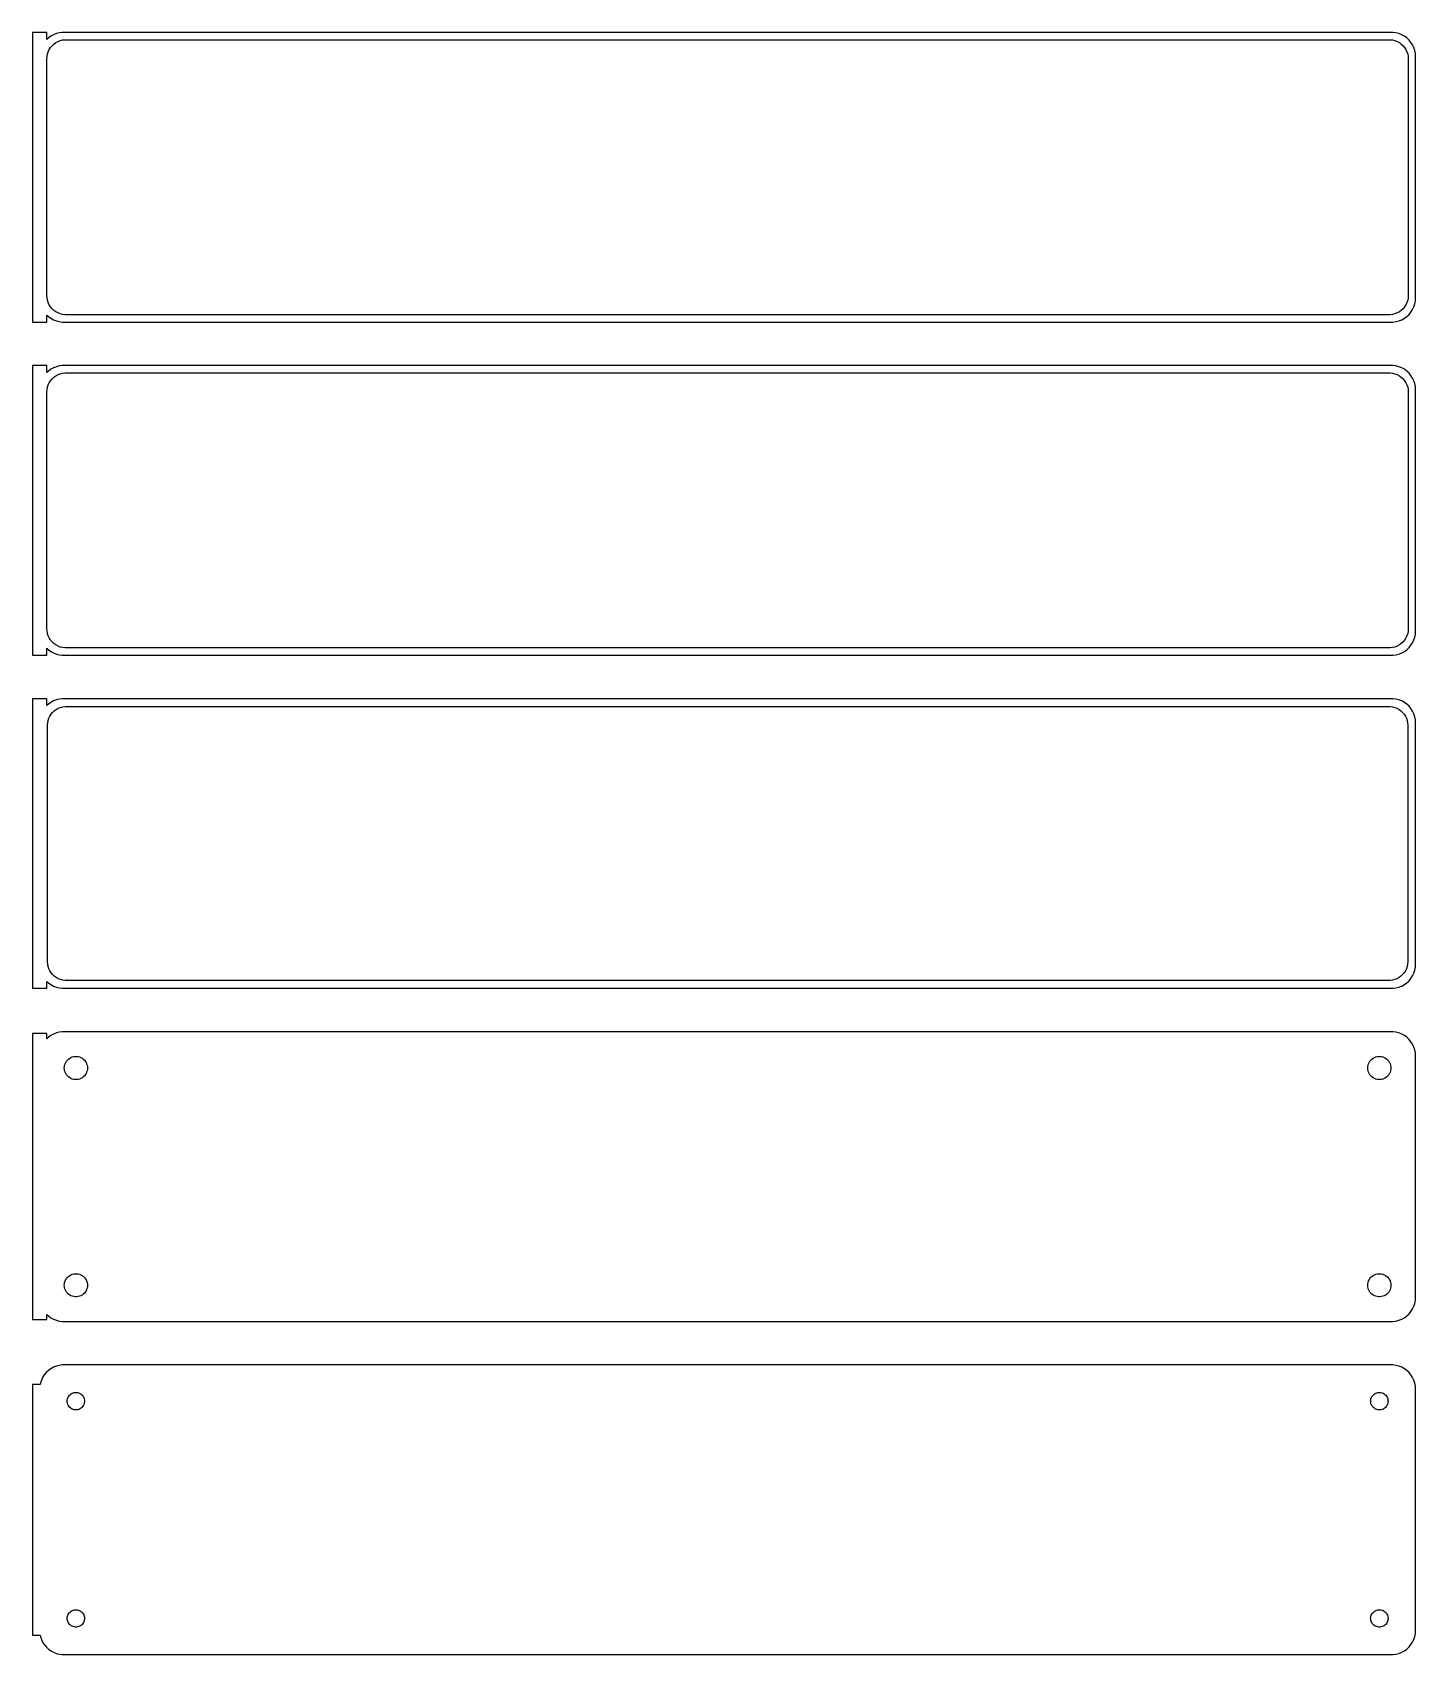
# Model space of a CAD drawing. Header units: metres. Extents: x -144 to 142, y 246 to 582.
import ezdxf

# ---------------------------------------------------------------- set-up
doc = ezdxf.new("R2010")
doc.units = ezdxf.units.M

msp = doc.modelspace()

# ---------------------------------------------------------------- linework, layer by layer
for p, q in [((-141, 581.99), (-144, 581.99)), ((-144, 581.99), (-144, 522.01)), ((-141, 580.559), (-141, 581.99)), ((-139.629, 581.524), (-140.179, 581.222)), ((-139.045, 581.755), (-139.629, 581.524)), ((-138.437, 581.911), (-139.045, 581.755)), ((-137.814, 581.99), (-138.437, 581.911)), ((137.814, 581.99), (-137.814, 581.99)), ((138.437, 581.911), (137.814, 581.99)), ((139.045, 581.755), (138.437, 581.911)), ((139.629, 581.524), (139.045, 581.755)), ((140.179, 581.222), (139.629, 581.524)), ((-140.687, 580.853), (-141, 580.559)), ((-140.874, 577.495), (-140.719, 577.972)), ((-140.719, 577.972), (-140.505, 578.427)), ((-140.179, 581.222), (-140.687, 580.853)), ((-140.505, 578.427), (-140.236, 578.851)), ((-140.236, 578.851), (-139.916, 579.238)), ((-139.916, 579.238), (-139.55, 579.582)), ((-139.55, 579.582), (-139.143, 579.877)), ((-139.143, 579.877), (-138.703, 580.119)), ((-138.703, 580.119), (-138.236, 580.304)), ((-138.236, 580.304), (-137.75, 580.429)), ((-137.75, 580.429), (-137.251, 580.492)), ((-137.251, 580.492), (137.251, 580.492)), ((137.251, 580.492), (137.75, 580.429)), ((137.75, 580.429), (138.236, 580.304)), ((138.236, 580.304), (138.703, 580.119)), ((138.703, 580.119), (139.143, 579.877)), ((139.143, 579.877), (139.55, 579.582)), ((139.55, 579.582), (139.916, 579.238)), ((139.916, 579.238), (140.236, 578.851)), ((140.687, 580.853), (140.179, 581.222)), ((140.236, 578.851), (140.505, 578.427)), ((140.505, 578.427), (140.719, 577.972)), ((141.145, 580.423), (140.687, 580.853)), ((140.719, 577.972), (140.874, 577.495)), ((141.545, 579.939), (141.145, 580.423)), ((141.882, 579.409), (141.545, 579.939)), ((142.149, 578.841), (141.882, 579.409)), ((142.343, 578.243), (142.149, 578.841)), ((142.461, 577.627), (142.343, 578.243)), ((-141, 576.5), (-140.968, 577.001)), ((-141, 527.5), (-141, 576.5)), ((-140.968, 577.001), (-140.874, 577.495)), ((140.874, 577.495), (140.968, 577.001)), ((140.968, 577.001), (141, 576.5)), ((141, 576.5), (141, 527.5)), ((142.5, 577), (142.461, 577.627)), ((142.5, 527), (142.5, 577)), ((-140.968, 526.999), (-141, 527.5)), ((141, 527.5), (140.968, 526.999)), ((-140.874, 526.505), (-140.968, 526.999)), ((-140.719, 526.028), (-140.874, 526.505)), ((-140.505, 525.573), (-140.719, 526.028)), ((-140.236, 525.149), (-140.505, 525.573)), ((-139.916, 524.762), (-140.236, 525.149)), ((-139.55, 524.418), (-139.916, 524.762)), ((-139.143, 524.123), (-139.55, 524.418)), ((139.55, 524.418), (139.143, 524.123)), ((139.916, 524.762), (139.55, 524.418)), ((140.236, 525.149), (139.916, 524.762)), ((140.505, 525.573), (140.236, 525.149)), ((140.719, 526.028), (140.505, 525.573)), ((140.874, 526.505), (140.719, 526.028)), ((140.968, 526.999), (140.874, 526.505)), ((141.545, 524.061), (141.882, 524.591)), ((141.882, 524.591), (142.149, 525.159)), ((142.149, 525.159), (142.343, 525.757)), ((142.343, 525.757), (142.461, 526.373)), ((142.461, 526.373), (142.5, 527)), ((-144, 522.01), (-141, 522.01)), ((-141, 523.441), (-140.687, 523.147)), ((-141, 522.01), (-141, 523.441)), ((-140.687, 523.147), (-140.179, 522.778)), ((-140.179, 522.778), (-139.629, 522.476)), ((-139.629, 522.476), (-139.045, 522.245)), ((-138.703, 523.881), (-139.143, 524.123)), ((-139.045, 522.245), (-138.437, 522.089)), ((-138.236, 523.696), (-138.703, 523.881)), ((-138.437, 522.089), (-137.814, 522.01)), ((-137.75, 523.571), (-138.236, 523.696)), ((-137.814, 522.01), (137.814, 522.01)), ((-137.251, 523.508), (-137.75, 523.571)), ((137.251, 523.508), (-137.251, 523.508)), ((137.75, 523.571), (137.251, 523.508)), ((138.236, 523.696), (137.75, 523.571)), ((137.814, 522.01), (138.437, 522.089)), ((138.703, 523.881), (138.236, 523.696)), ((138.437, 522.089), (139.045, 522.245)), ((139.143, 524.123), (138.703, 523.881)), ((139.045, 522.245), (139.629, 522.476)), ((139.629, 522.476), (140.179, 522.778)), ((140.179, 522.778), (140.687, 523.147)), ((140.687, 523.147), (141.145, 523.577)), ((141.145, 523.577), (141.545, 524.061)), ((-141, 512.99), (-144, 512.99)), ((-144, 512.99), (-144, 453.01)), ((-141, 511.559), (-141, 512.99)), ((-140.687, 511.853), (-141, 511.559)), ((-140.179, 512.222), (-140.687, 511.853)), ((-139.629, 512.524), (-140.179, 512.222)), ((-139.045, 512.755), (-139.629, 512.524)), ((-139.55, 510.582), (-139.143, 510.877)), ((-139.143, 510.877), (-138.703, 511.119)), ((-138.437, 512.911), (-139.045, 512.755)), ((-138.703, 511.119), (-138.236, 511.304)), ((-137.814, 512.99), (-138.437, 512.911)), ((-138.236, 511.304), (-137.75, 511.429)), ((137.814, 512.99), (-137.814, 512.99)), ((-137.75, 511.429), (-137.251, 511.492)), ((-137.251, 511.492), (137.251, 511.492)), ((137.251, 511.492), (137.75, 511.429)), ((137.75, 511.429), (138.236, 511.304)), ((138.437, 512.911), (137.814, 512.99)), ((138.236, 511.304), (138.703, 511.119)), ((139.045, 512.755), (138.437, 512.911)), ((138.703, 511.119), (139.143, 510.877)), ((139.629, 512.524), (139.045, 512.755)), ((139.143, 510.877), (139.55, 510.582)), ((140.179, 512.222), (139.629, 512.524)), ((140.687, 511.853), (140.179, 512.222)), ((141.145, 511.423), (140.687, 511.853)), ((141.545, 510.939), (141.145, 511.423)), ((141.882, 510.409), (141.545, 510.939)), ((-141, 507.5), (-140.968, 508.001)), ((-141, 458.5), (-141, 507.5)), ((-140.968, 508.001), (-140.874, 508.495)), ((-140.874, 508.495), (-140.719, 508.972)), ((-140.719, 508.972), (-140.505, 509.427)), ((-140.505, 509.427), (-140.236, 509.851)), ((-140.236, 509.851), (-139.916, 510.238)), ((-139.916, 510.238), (-139.55, 510.582)), ((139.55, 510.582), (139.916, 510.238)), ((139.916, 510.238), (140.236, 509.851)), ((140.236, 509.851), (140.505, 509.427)), ((140.505, 509.427), (140.719, 508.972)), ((140.719, 508.972), (140.874, 508.495)), ((140.874, 508.495), (140.968, 508.001)), ((140.968, 508.001), (141, 507.5)), ((141, 507.5), (141, 458.5)), ((142.149, 509.841), (141.882, 510.409)), ((142.343, 509.243), (142.149, 509.841)), ((142.461, 508.627), (142.343, 509.243)), ((142.5, 508), (142.461, 508.627)), ((142.5, 458), (142.5, 508)), ((-140.968, 457.999), (-141, 458.5)), ((-140.874, 457.505), (-140.968, 457.999)), ((-140.719, 457.028), (-140.874, 457.505)), ((-140.505, 456.573), (-140.719, 457.028)), ((140.719, 457.028), (140.505, 456.573)), ((140.874, 457.505), (140.719, 457.028)), ((140.968, 457.999), (140.874, 457.505)), ((141, 458.5), (140.968, 457.999)), ((142.343, 456.757), (142.461, 457.373)), ((142.461, 457.373), (142.5, 458)), ((-141, 454.441), (-140.687, 454.147)), ((-141, 453.01), (-141, 454.441)), ((-140.687, 454.147), (-140.179, 453.778)), ((-140.236, 456.149), (-140.505, 456.573)), ((-139.916, 455.762), (-140.236, 456.149)), ((-140.179, 453.778), (-139.629, 453.476)), ((-139.55, 455.418), (-139.916, 455.762)), ((-139.143, 455.123), (-139.55, 455.418)), ((-138.703, 454.881), (-139.143, 455.123)), ((-138.236, 454.696), (-138.703, 454.881)), ((-137.75, 454.571), (-138.236, 454.696)), ((-137.251, 454.508), (-137.75, 454.571)), ((137.251, 454.508), (-137.251, 454.508)), ((137.75, 454.571), (137.251, 454.508)), ((138.236, 454.696), (137.75, 454.571)), ((138.703, 454.881), (138.236, 454.696)), ((139.143, 455.123), (138.703, 454.881)), ((139.55, 455.418), (139.143, 455.123)), ((139.916, 455.762), (139.55, 455.418)), ((139.629, 453.476), (140.179, 453.778)), ((140.236, 456.149), (139.916, 455.762)), ((140.179, 453.778), (140.687, 454.147)), ((140.505, 456.573), (140.236, 456.149)), ((140.687, 454.147), (141.145, 454.577)), ((141.145, 454.577), (141.545, 455.061)), ((141.545, 455.061), (141.882, 455.591)), ((141.882, 455.591), (142.149, 456.159)), ((142.149, 456.159), (142.343, 456.757)), ((-144, 453.01), (-141, 453.01)), ((-139.629, 453.476), (-139.045, 453.245)), ((-139.045, 453.245), (-138.437, 453.089)), ((-138.437, 453.089), (-137.814, 453.01)), ((-137.814, 453.01), (137.814, 453.01)), ((137.814, 453.01), (138.437, 453.089)), ((138.437, 453.089), (139.045, 453.245)), ((139.045, 453.245), (139.629, 453.476)), ((-141, 443.99), (-144, 443.99)), ((-144, 443.99), (-144, 384.01)), ((-141, 442.559), (-141, 443.99)), ((-139.629, 443.524), (-140.179, 443.222)), ((-139.045, 443.755), (-139.629, 443.524)), ((-138.437, 443.911), (-139.045, 443.755)), ((-137.814, 443.99), (-138.437, 443.911)), ((137.814, 443.99), (-137.814, 443.99)), ((138.437, 443.911), (137.814, 443.99)), ((139.045, 443.755), (138.437, 443.911)), ((139.629, 443.524), (139.045, 443.755)), ((140.179, 443.222), (139.629, 443.524)), ((-140.687, 442.853), (-141, 442.559)), ((-140.179, 443.222), (-140.687, 442.853)), ((-140.601, 439.926), (-140.394, 440.366)), ((-140.394, 440.366), (-140.133, 440.776)), ((-140.133, 440.776), (-139.823, 441.151)), ((-139.823, 441.151), (-139.469, 441.484)), ((-139.469, 441.484), (-139.075, 441.77)), ((-139.075, 441.77), (-138.649, 442.004)), ((-138.649, 442.004), (-138.197, 442.183)), ((-138.197, 442.183), (-137.726, 442.304)), ((-137.726, 442.304), (-137.243, 442.365)), ((-137.243, 442.365), (137.243, 442.365)), ((137.243, 442.365), (137.726, 442.304)), ((137.726, 442.304), (138.197, 442.183)), ((138.197, 442.183), (138.649, 442.004)), ((138.649, 442.004), (139.075, 441.77)), ((139.075, 441.77), (139.469, 441.484)), ((139.469, 441.484), (139.823, 441.151)), ((139.823, 441.151), (140.133, 440.776)), ((140.133, 440.776), (140.394, 440.366)), ((140.687, 442.853), (140.179, 443.222)), ((140.394, 440.366), (140.601, 439.926)), ((141.145, 442.423), (140.687, 442.853)), ((141.545, 441.939), (141.145, 442.423)), ((141.882, 441.409), (141.545, 441.939)), ((142.149, 440.841), (141.882, 441.409)), ((142.343, 440.243), (142.149, 440.841)), ((142.461, 439.627), (142.343, 440.243)), ((-140.873, 438.5), (-140.842, 438.985)), ((-140.873, 389.5), (-140.873, 438.5)), ((-140.842, 438.985), (-140.751, 439.463)), ((-140.751, 439.463), (-140.601, 439.926)), ((140.601, 439.926), (140.751, 439.463)), ((140.751, 439.463), (140.842, 438.985)), ((140.842, 438.985), (140.873, 438.5)), ((140.873, 438.5), (140.873, 389.5)), ((142.5, 439), (142.461, 439.627)), ((142.5, 389), (142.5, 439)), ((-140.842, 389.015), (-140.873, 389.5)), ((-140.751, 388.537), (-140.842, 389.015)), ((-140.601, 388.074), (-140.751, 388.537)), ((-140.394, 387.634), (-140.601, 388.074)), ((-140.133, 387.224), (-140.394, 387.634)), ((-139.823, 386.849), (-140.133, 387.224)), ((-139.469, 386.516), (-139.823, 386.849)), ((-139.075, 386.23), (-139.469, 386.516)), ((139.469, 386.516), (139.075, 386.23)), ((139.823, 386.849), (139.469, 386.516)), ((140.133, 387.224), (139.823, 386.849)), ((140.394, 387.634), (140.133, 387.224)), ((140.601, 388.074), (140.394, 387.634)), ((140.751, 388.537), (140.601, 388.074)), ((140.842, 389.015), (140.751, 388.537)), ((140.873, 389.5), (140.842, 389.015)), ((141.545, 386.061), (141.882, 386.591)), ((141.882, 386.591), (142.149, 387.159)), ((142.149, 387.159), (142.343, 387.757)), ((142.343, 387.757), (142.461, 388.373)), ((142.461, 388.373), (142.5, 389)), ((-144, 384.01), (-141, 384.01)), ((-141, 385.441), (-140.687, 385.147)), ((-141, 384.01), (-141, 385.441)), ((-140.687, 385.147), (-140.179, 384.778)), ((-140.179, 384.778), (-139.629, 384.476)), ((-139.629, 384.476), (-139.045, 384.245)), ((-138.649, 385.996), (-139.075, 386.23)), ((-139.045, 384.245), (-138.437, 384.089)), ((-138.197, 385.817), (-138.649, 385.996)), ((-138.437, 384.089), (-137.814, 384.01)), ((-137.726, 385.696), (-138.197, 385.817)), ((-137.814, 384.01), (137.814, 384.01)), ((-137.243, 385.635), (-137.726, 385.696)), ((137.243, 385.635), (-137.243, 385.635)), ((137.726, 385.696), (137.243, 385.635)), ((138.197, 385.817), (137.726, 385.696)), ((137.814, 384.01), (138.437, 384.089)), ((138.649, 385.996), (138.197, 385.817)), ((138.437, 384.089), (139.045, 384.245)), ((139.075, 386.23), (138.649, 385.996)), ((139.045, 384.245), (139.629, 384.476)), ((139.629, 384.476), (140.179, 384.778)), ((140.179, 384.778), (140.687, 385.147)), ((140.687, 385.147), (141.145, 385.577)), ((141.145, 385.577), (141.545, 386.061)), ((-141, 374.615), (-144, 374.615)), ((-144, 374.615), (-144, 315.385)), ((-141, 373.559), (-141, 374.615)), ((-140.687, 373.853), (-141, 373.559)), ((-140.179, 374.222), (-140.687, 373.853)), ((-139.629, 374.524), (-140.179, 374.222)), ((-139.045, 374.755), (-139.629, 374.524)), ((-138.437, 374.911), (-139.045, 374.755)), ((-137.814, 374.99), (-138.437, 374.911)), ((137.814, 374.99), (-137.814, 374.99)), ((138.437, 374.911), (137.814, 374.99)), ((139.045, 374.755), (138.437, 374.911)), ((139.629, 374.524), (139.045, 374.755)), ((140.179, 374.222), (139.629, 374.524)), ((140.687, 373.853), (140.179, 374.222)), ((141.145, 373.423), (140.687, 373.853)), ((141.545, 372.939), (141.145, 373.423)), ((141.882, 372.409), (141.545, 372.939)), ((-136.286, 369.526), (-136.022, 369.672)), ((-136.022, 369.672), (-135.742, 369.783)), ((-135.742, 369.783), (-135.45, 369.857)), ((-135.45, 369.857), (-135.151, 369.895)), ((-135.151, 369.895), (-134.849, 369.895)), ((-134.849, 369.895), (-134.55, 369.857)), ((-134.55, 369.857), (-134.258, 369.783)), ((-134.258, 369.783), (-133.978, 369.672)), ((-133.978, 369.672), (-133.714, 369.526)), ((133.714, 369.526), (133.978, 369.672)), ((133.978, 369.672), (134.258, 369.783)), ((134.258, 369.783), (134.55, 369.857)), ((134.55, 369.857), (134.849, 369.895)), ((134.849, 369.895), (135.151, 369.895)), ((135.151, 369.895), (135.45, 369.857)), ((135.45, 369.857), (135.742, 369.783)), ((135.742, 369.783), (136.022, 369.672)), ((136.022, 369.672), (136.286, 369.526)), ((142.149, 371.841), (141.882, 372.409)), ((142.343, 371.243), (142.149, 371.841)), ((142.461, 370.627), (142.343, 371.243)), ((142.5, 370), (142.461, 370.627)), ((142.5, 320), (142.5, 370)), ((-137.4, 367.5), (-137.381, 367.801)), ((-137.381, 367.199), (-137.4, 367.5)), ((-137.381, 367.801), (-137.325, 368.097)), ((-137.325, 366.903), (-137.381, 367.199)), ((-137.325, 368.097), (-137.231, 368.383)), ((-137.231, 366.617), (-137.325, 366.903)), ((-137.231, 368.383), (-137.103, 368.656)), ((-137.103, 366.344), (-137.231, 366.617)), ((-137.103, 368.656), (-136.942, 368.911)), ((-136.942, 366.089), (-137.103, 366.344)), ((-136.942, 368.911), (-136.75, 369.143)), ((-136.75, 369.143), (-136.53, 369.349)), ((-136.53, 369.349), (-136.286, 369.526)), ((-133.714, 369.526), (-133.47, 369.349)), ((-133.47, 369.349), (-133.25, 369.143)), ((-133.25, 369.143), (-133.058, 368.911)), ((-133.058, 368.911), (-132.897, 368.656)), ((-132.897, 366.344), (-133.058, 366.089)), ((-132.897, 368.656), (-132.769, 368.383)), ((-132.769, 366.617), (-132.897, 366.344)), ((-132.769, 368.383), (-132.675, 368.097)), ((-132.675, 366.903), (-132.769, 366.617)), ((-132.675, 368.097), (-132.619, 367.801)), ((-132.619, 367.199), (-132.675, 366.903)), ((-132.619, 367.801), (-132.6, 367.5)), ((-132.6, 367.5), (-132.619, 367.199)), ((132.6, 367.5), (132.619, 367.801)), ((132.619, 367.199), (132.6, 367.5)), ((132.619, 367.801), (132.675, 368.097)), ((132.675, 366.903), (132.619, 367.199)), ((132.675, 368.097), (132.769, 368.383)), ((132.769, 366.617), (132.675, 366.903)), ((132.769, 368.383), (132.897, 368.656)), ((132.897, 366.344), (132.769, 366.617)), ((132.897, 368.656), (133.058, 368.911)), ((133.058, 366.089), (132.897, 366.344)), ((133.058, 368.911), (133.25, 369.143)), ((133.25, 369.143), (133.47, 369.349)), ((133.47, 369.349), (133.714, 369.526)), ((136.286, 369.526), (136.53, 369.349)), ((136.53, 369.349), (136.75, 369.143)), ((136.75, 369.143), (136.942, 368.911)), ((136.942, 368.911), (137.103, 368.656)), ((137.103, 366.344), (136.942, 366.089)), ((137.103, 368.656), (137.231, 368.383)), ((137.231, 366.617), (137.103, 366.344)), ((137.231, 368.383), (137.325, 368.097)), ((137.325, 366.903), (137.231, 366.617)), ((137.325, 368.097), (137.381, 367.801)), ((137.381, 367.199), (137.325, 366.903)), ((137.381, 367.801), (137.4, 367.5)), ((137.4, 367.5), (137.381, 367.199)), ((-136.75, 365.857), (-136.942, 366.089)), ((-136.53, 365.651), (-136.75, 365.857)), ((-136.286, 365.474), (-136.53, 365.651)), ((-136.022, 365.328), (-136.286, 365.474)), ((-135.742, 365.217), (-136.022, 365.328)), ((-135.45, 365.143), (-135.742, 365.217)), ((-135.151, 365.105), (-135.45, 365.143)), ((-134.849, 365.105), (-135.151, 365.105)), ((-134.55, 365.143), (-134.849, 365.105)), ((-134.258, 365.217), (-134.55, 365.143)), ((-133.978, 365.328), (-134.258, 365.217)), ((-133.714, 365.474), (-133.978, 365.328)), ((-133.47, 365.651), (-133.714, 365.474)), ((-133.25, 365.857), (-133.47, 365.651)), ((-133.058, 366.089), (-133.25, 365.857)), ((133.25, 365.857), (133.058, 366.089)), ((133.47, 365.651), (133.25, 365.857)), ((133.714, 365.474), (133.47, 365.651)), ((133.978, 365.328), (133.714, 365.474)), ((134.258, 365.217), (133.978, 365.328)), ((134.55, 365.143), (134.258, 365.217)), ((134.849, 365.105), (134.55, 365.143)), ((135.151, 365.105), (134.849, 365.105)), ((135.45, 365.143), (135.151, 365.105)), ((135.742, 365.217), (135.45, 365.143)), ((136.022, 365.328), (135.742, 365.217)), ((136.286, 365.474), (136.022, 365.328)), ((136.53, 365.651), (136.286, 365.474)), ((136.75, 365.857), (136.53, 365.651)), ((136.942, 366.089), (136.75, 365.857)), ((-137.4, 322.5), (-137.381, 322.801)), ((-137.381, 322.801), (-137.325, 323.097)), ((-137.325, 323.097), (-137.231, 323.383)), ((-137.231, 323.383), (-137.103, 323.656)), ((-137.103, 323.656), (-136.942, 323.911)), ((-136.942, 323.911), (-136.75, 324.143)), ((-136.75, 324.143), (-136.53, 324.349)), ((-136.53, 324.349), (-136.286, 324.526)), ((-136.286, 324.526), (-136.022, 324.672)), ((-136.022, 324.672), (-135.742, 324.783)), ((-135.742, 324.783), (-135.45, 324.857)), ((-135.45, 324.857), (-135.151, 324.895)), ((-135.151, 324.895), (-134.849, 324.895)), ((-134.849, 324.895), (-134.55, 324.857)), ((-134.55, 324.857), (-134.258, 324.783)), ((-134.258, 324.783), (-133.978, 324.672)), ((-133.978, 324.672), (-133.714, 324.526)), ((-133.714, 324.526), (-133.47, 324.349)), ((-133.47, 324.349), (-133.25, 324.143)), ((-133.25, 324.143), (-133.058, 323.911)), ((-133.058, 323.911), (-132.897, 323.656)), ((-132.897, 323.656), (-132.769, 323.383)), ((-132.769, 323.383), (-132.675, 323.097)), ((-132.675, 323.097), (-132.619, 322.801)), ((-132.619, 322.801), (-132.6, 322.5)), ((132.6, 322.5), (132.619, 322.801)), ((132.619, 322.801), (132.675, 323.097)), ((132.675, 323.097), (132.769, 323.383)), ((132.769, 323.383), (132.897, 323.656)), ((132.897, 323.656), (133.058, 323.911)), ((133.058, 323.911), (133.25, 324.143)), ((133.25, 324.143), (133.47, 324.349)), ((133.47, 324.349), (133.714, 324.526)), ((133.714, 324.526), (133.978, 324.672)), ((133.978, 324.672), (134.258, 324.783)), ((134.258, 324.783), (134.55, 324.857)), ((134.55, 324.857), (134.849, 324.895)), ((134.849, 324.895), (135.151, 324.895)), ((135.151, 324.895), (135.45, 324.857)), ((135.45, 324.857), (135.742, 324.783)), ((135.742, 324.783), (136.022, 324.672)), ((136.022, 324.672), (136.286, 324.526)), ((136.286, 324.526), (136.53, 324.349)), ((136.53, 324.349), (136.75, 324.143)), ((136.75, 324.143), (136.942, 323.911)), ((136.942, 323.911), (137.103, 323.656)), ((137.103, 323.656), (137.231, 323.383)), ((137.231, 323.383), (137.325, 323.097)), ((137.325, 323.097), (137.381, 322.801)), ((137.381, 322.801), (137.4, 322.5)), ((-137.381, 322.199), (-137.4, 322.5)), ((-137.325, 321.903), (-137.381, 322.199)), ((-137.231, 321.617), (-137.325, 321.903)), ((-137.103, 321.344), (-137.231, 321.617)), ((-136.942, 321.089), (-137.103, 321.344)), ((-136.75, 320.857), (-136.942, 321.089)), ((-136.53, 320.651), (-136.75, 320.857)), ((-136.286, 320.474), (-136.53, 320.651)), ((-136.022, 320.328), (-136.286, 320.474)), ((-135.742, 320.217), (-136.022, 320.328)), ((-135.45, 320.143), (-135.742, 320.217)), ((-135.151, 320.105), (-135.45, 320.143)), ((-134.849, 320.105), (-135.151, 320.105)), ((-134.55, 320.143), (-134.849, 320.105)), ((-134.258, 320.217), (-134.55, 320.143)), ((-133.978, 320.328), (-134.258, 320.217)), ((-133.714, 320.474), (-133.978, 320.328)), ((-133.47, 320.651), (-133.714, 320.474)), ((-133.25, 320.857), (-133.47, 320.651)), ((-133.058, 321.089), (-133.25, 320.857)), ((-132.897, 321.344), (-133.058, 321.089)), ((-132.769, 321.617), (-132.897, 321.344)), ((-132.675, 321.903), (-132.769, 321.617)), ((-132.619, 322.199), (-132.675, 321.903)), ((-132.6, 322.5), (-132.619, 322.199)), ((132.619, 322.199), (132.6, 322.5)), ((132.675, 321.903), (132.619, 322.199)), ((132.769, 321.617), (132.675, 321.903)), ((132.897, 321.344), (132.769, 321.617)), ((133.058, 321.089), (132.897, 321.344)), ((133.25, 320.857), (133.058, 321.089)), ((133.47, 320.651), (133.25, 320.857)), ((133.714, 320.474), (133.47, 320.651)), ((133.978, 320.328), (133.714, 320.474)), ((134.258, 320.217), (133.978, 320.328)), ((134.55, 320.143), (134.258, 320.217)), ((134.849, 320.105), (134.55, 320.143)), ((135.151, 320.105), (134.849, 320.105)), ((135.45, 320.143), (135.151, 320.105)), ((135.742, 320.217), (135.45, 320.143)), ((136.022, 320.328), (135.742, 320.217)), ((136.286, 320.474), (136.022, 320.328)), ((136.53, 320.651), (136.286, 320.474)), ((136.75, 320.857), (136.53, 320.651)), ((136.942, 321.089), (136.75, 320.857)), ((137.103, 321.344), (136.942, 321.089)), ((137.231, 321.617), (137.103, 321.344)), ((137.325, 321.903), (137.231, 321.617)), ((137.381, 322.199), (137.325, 321.903)), ((137.4, 322.5), (137.381, 322.199)), ((142.343, 318.757), (142.461, 319.373)), ((142.461, 319.373), (142.5, 320)), ((-141, 315.385), (-141, 316.441)), ((-141, 316.441), (-140.687, 316.147)), ((-140.687, 316.147), (-140.179, 315.778)), ((140.179, 315.778), (140.687, 316.147)), ((140.687, 316.147), (141.145, 316.577)), ((141.145, 316.577), (141.545, 317.061)), ((141.545, 317.061), (141.882, 317.591)), ((141.882, 317.591), (142.149, 318.159)), ((142.149, 318.159), (142.343, 318.757)), ((-144, 315.385), (-141, 315.385)), ((-140.179, 315.778), (-139.629, 315.476)), ((-139.629, 315.476), (-139.045, 315.245)), ((-139.045, 315.245), (-138.437, 315.089)), ((-138.437, 315.089), (-137.814, 315.01)), ((-137.814, 315.01), (137.814, 315.01)), ((137.814, 315.01), (138.437, 315.089)), ((138.437, 315.089), (139.045, 315.245)), ((139.045, 315.245), (139.629, 315.476)), ((139.629, 315.476), (140.179, 315.778)), ((-139.045, 305.755), (-139.629, 305.524)), ((-138.437, 305.911), (-139.045, 305.755)), ((-137.814, 305.99), (-138.437, 305.911)), ((137.814, 305.99), (-137.814, 305.99)), ((138.437, 305.911), (137.814, 305.99)), ((139.045, 305.755), (138.437, 305.911)), ((139.629, 305.524), (139.045, 305.755)), ((-142.149, 302.841), (-142.343, 302.243)), ((-141.882, 303.409), (-142.149, 302.841)), ((-141.545, 303.939), (-141.882, 303.409)), ((-141.145, 304.423), (-141.545, 303.939)), ((-140.687, 304.853), (-141.145, 304.423)), ((-140.179, 305.222), (-140.687, 304.853)), ((-139.629, 305.524), (-140.179, 305.222)), ((140.179, 305.222), (139.629, 305.524)), ((140.687, 304.853), (140.179, 305.222)), ((141.145, 304.423), (140.687, 304.853)), ((141.545, 303.939), (141.145, 304.423)), ((141.882, 303.409), (141.545, 303.939)), ((142.149, 302.841), (141.882, 303.409)), ((142.343, 302.243), (142.149, 302.841)), ((-142.4, 301.944), (-144, 301.944)), ((-144, 301.944), (-144, 250.056)), ((-142.343, 302.243), (-142.4, 301.944)), ((-136.743, 298.948), (-136.674, 299.163)), ((-136.674, 299.163), (-136.577, 299.367)), ((-136.577, 299.367), (-136.456, 299.558)), ((-136.456, 299.558), (-136.312, 299.732)), ((-136.312, 299.732), (-136.147, 299.887)), ((-136.147, 299.887), (-135.964, 300.02)), ((-135.964, 300.02), (-135.766, 300.129)), ((-135.766, 300.129), (-135.556, 300.212)), ((-135.556, 300.212), (-135.337, 300.268)), ((-135.337, 300.268), (-135.113, 300.296)), ((-135.113, 300.296), (-134.887, 300.296)), ((-134.887, 300.296), (-134.663, 300.268)), ((-134.663, 300.268), (-134.444, 300.212)), ((-134.444, 300.212), (-134.234, 300.129)), ((-134.234, 300.129), (-134.036, 300.02)), ((-134.036, 300.02), (-133.853, 299.887)), ((-133.853, 299.887), (-133.688, 299.732)), ((-133.688, 299.732), (-133.544, 299.558)), ((-133.544, 299.558), (-133.423, 299.367)), ((-133.423, 299.367), (-133.326, 299.163)), ((-133.326, 299.163), (-133.257, 298.948)), ((133.257, 298.948), (133.326, 299.163)), ((133.326, 299.163), (133.423, 299.367)), ((133.423, 299.367), (133.544, 299.558)), ((133.544, 299.558), (133.688, 299.732)), ((133.688, 299.732), (133.853, 299.887)), ((133.853, 299.887), (134.036, 300.02)), ((134.036, 300.02), (134.234, 300.129)), ((134.234, 300.129), (134.444, 300.212)), ((134.444, 300.212), (134.663, 300.268)), ((134.663, 300.268), (134.887, 300.296)), ((134.887, 300.296), (135.113, 300.296)), ((135.113, 300.296), (135.337, 300.268)), ((135.337, 300.268), (135.556, 300.212)), ((135.556, 300.212), (135.766, 300.129)), ((135.766, 300.129), (135.964, 300.02)), ((135.964, 300.02), (136.147, 299.887)), ((136.147, 299.887), (136.312, 299.732)), ((136.312, 299.732), (136.456, 299.558)), ((136.456, 299.558), (136.577, 299.367)), ((136.577, 299.367), (136.674, 299.163)), ((136.674, 299.163), (136.743, 298.948)), ((142.461, 301.627), (142.343, 302.243)), ((142.5, 301), (142.461, 301.627)), ((142.5, 251), (142.5, 301)), ((-136.8, 298.5), (-136.786, 298.726)), ((-136.786, 298.274), (-136.8, 298.5)), ((-136.786, 298.726), (-136.743, 298.948)), ((-136.743, 298.052), (-136.786, 298.274)), ((-136.674, 297.837), (-136.743, 298.052)), ((-136.577, 297.633), (-136.674, 297.837)), ((-136.456, 297.442), (-136.577, 297.633)), ((-136.312, 297.268), (-136.456, 297.442)), ((-136.147, 297.113), (-136.312, 297.268)), ((-135.964, 296.98), (-136.147, 297.113)), ((-135.766, 296.871), (-135.964, 296.98)), ((-135.556, 296.788), (-135.766, 296.871)), ((-135.337, 296.732), (-135.556, 296.788)), ((-135.113, 296.704), (-135.337, 296.732)), ((-134.887, 296.704), (-135.113, 296.704)), ((-134.663, 296.732), (-134.887, 296.704)), ((-134.444, 296.788), (-134.663, 296.732)), ((-134.234, 296.871), (-134.444, 296.788)), ((-134.036, 296.98), (-134.234, 296.871)), ((-133.853, 297.113), (-134.036, 296.98)), ((-133.688, 297.268), (-133.853, 297.113)), ((-133.544, 297.442), (-133.688, 297.268)), ((-133.423, 297.633), (-133.544, 297.442)), ((-133.326, 297.837), (-133.423, 297.633)), ((-133.257, 298.052), (-133.326, 297.837)), ((-133.257, 298.948), (-133.214, 298.726)), ((-133.214, 298.274), (-133.257, 298.052)), ((-133.214, 298.726), (-133.2, 298.5)), ((-133.2, 298.5), (-133.214, 298.274)), ((133.2, 298.5), (133.214, 298.726)), ((133.214, 298.274), (133.2, 298.5)), ((133.214, 298.726), (133.257, 298.948)), ((133.257, 298.052), (133.214, 298.274)), ((133.326, 297.837), (133.257, 298.052)), ((133.423, 297.633), (133.326, 297.837)), ((133.544, 297.442), (133.423, 297.633)), ((133.688, 297.268), (133.544, 297.442)), ((133.853, 297.113), (133.688, 297.268)), ((134.036, 296.98), (133.853, 297.113)), ((134.234, 296.871), (134.036, 296.98)), ((134.444, 296.788), (134.234, 296.871)), ((134.663, 296.732), (134.444, 296.788)), ((134.887, 296.704), (134.663, 296.732)), ((135.113, 296.704), (134.887, 296.704)), ((135.337, 296.732), (135.113, 296.704)), ((135.556, 296.788), (135.337, 296.732)), ((135.766, 296.871), (135.556, 296.788)), ((135.964, 296.98), (135.766, 296.871)), ((136.147, 297.113), (135.964, 296.98)), ((136.312, 297.268), (136.147, 297.113)), ((136.456, 297.442), (136.312, 297.268)), ((136.577, 297.633), (136.456, 297.442)), ((136.674, 297.837), (136.577, 297.633)), ((136.743, 298.052), (136.674, 297.837)), ((136.743, 298.948), (136.786, 298.726)), ((136.786, 298.274), (136.743, 298.052)), ((136.786, 298.726), (136.8, 298.5)), ((136.8, 298.5), (136.786, 298.274)), ((-136.8, 253.5), (-136.786, 253.726)), ((-136.786, 253.274), (-136.8, 253.5)), ((-136.786, 253.726), (-136.743, 253.948)), ((-136.743, 253.052), (-136.786, 253.274)), ((-136.743, 253.948), (-136.674, 254.163)), ((-136.674, 252.837), (-136.743, 253.052)), ((-136.674, 254.163), (-136.577, 254.367)), ((-136.577, 252.633), (-136.674, 252.837)), ((-136.577, 254.367), (-136.456, 254.558)), ((-136.456, 252.442), (-136.577, 252.633)), ((-136.456, 254.558), (-136.312, 254.732)), ((-136.312, 252.268), (-136.456, 252.442)), ((-136.312, 254.732), (-136.147, 254.887)), ((-136.147, 252.113), (-136.312, 252.268)), ((-136.147, 254.887), (-135.964, 255.02)), ((-135.964, 251.98), (-136.147, 252.113)), ((-135.964, 255.02), (-135.766, 255.129)), ((-135.766, 255.129), (-135.556, 255.212)), ((-135.556, 255.212), (-135.337, 255.268)), ((-135.337, 255.268), (-135.113, 255.296)), ((-135.113, 255.296), (-134.887, 255.296)), ((-134.887, 255.296), (-134.663, 255.268)), ((-134.663, 255.268), (-134.444, 255.212)), ((-134.444, 255.212), (-134.234, 255.129)), ((-134.234, 255.129), (-134.036, 255.02)), ((-134.036, 255.02), (-133.853, 254.887)), ((-133.853, 252.113), (-134.036, 251.98)), ((-133.853, 254.887), (-133.688, 254.732)), ((-133.688, 252.268), (-133.853, 252.113)), ((-133.688, 254.732), (-133.544, 254.558)), ((-133.544, 252.442), (-133.688, 252.268)), ((-133.544, 254.558), (-133.423, 254.367)), ((-133.423, 252.633), (-133.544, 252.442)), ((-133.423, 254.367), (-133.326, 254.163)), ((-133.326, 252.837), (-133.423, 252.633)), ((-133.326, 254.163), (-133.257, 253.948)), ((-133.257, 253.052), (-133.326, 252.837)), ((-133.257, 253.948), (-133.214, 253.726)), ((-133.214, 253.274), (-133.257, 253.052)), ((-133.214, 253.726), (-133.2, 253.5)), ((-133.2, 253.5), (-133.214, 253.274)), ((133.2, 253.5), (133.214, 253.726)), ((133.214, 253.274), (133.2, 253.5)), ((133.214, 253.726), (133.257, 253.948)), ((133.257, 253.052), (133.214, 253.274)), ((133.257, 253.948), (133.326, 254.163)), ((133.326, 252.837), (133.257, 253.052)), ((133.326, 254.163), (133.423, 254.367)), ((133.423, 252.633), (133.326, 252.837)), ((133.423, 254.367), (133.544, 254.558)), ((133.544, 252.442), (133.423, 252.633)), ((133.544, 254.558), (133.688, 254.732)), ((133.688, 252.268), (133.544, 252.442)), ((133.688, 254.732), (133.853, 254.887)), ((133.853, 252.113), (133.688, 252.268)), ((133.853, 254.887), (134.036, 255.02)), ((134.036, 251.98), (133.853, 252.113)), ((134.036, 255.02), (134.234, 255.129)), ((134.234, 255.129), (134.444, 255.212)), ((134.444, 255.212), (134.663, 255.268)), ((134.663, 255.268), (134.887, 255.296)), ((134.887, 255.296), (135.113, 255.296)), ((135.113, 255.296), (135.337, 255.268)), ((135.337, 255.268), (135.556, 255.212)), ((135.556, 255.212), (135.766, 255.129)), ((135.766, 255.129), (135.964, 255.02)), ((135.964, 255.02), (136.147, 254.887)), ((136.147, 252.113), (135.964, 251.98)), ((136.147, 254.887), (136.312, 254.732)), ((136.312, 252.268), (136.147, 252.113)), ((136.312, 254.732), (136.456, 254.558)), ((136.456, 252.442), (136.312, 252.268)), ((136.456, 254.558), (136.577, 254.367)), ((136.577, 252.633), (136.456, 252.442)), ((136.577, 254.367), (136.674, 254.163)), ((136.674, 252.837), (136.577, 252.633)), ((136.674, 254.163), (136.743, 253.948)), ((136.743, 253.052), (136.674, 252.837)), ((136.743, 253.948), (136.786, 253.726)), ((136.786, 253.274), (136.743, 253.052)), ((136.786, 253.726), (136.8, 253.5)), ((136.8, 253.5), (136.786, 253.274)), ((-144, 250.056), (-142.4, 250.056)), ((-142.4, 250.056), (-142.343, 249.757)), ((-142.343, 249.757), (-142.149, 249.159)), ((-142.149, 249.159), (-141.882, 248.591)), ((-135.766, 251.871), (-135.964, 251.98)), ((-135.556, 251.788), (-135.766, 251.871)), ((-135.337, 251.732), (-135.556, 251.788)), ((-135.113, 251.704), (-135.337, 251.732)), ((-134.887, 251.704), (-135.113, 251.704)), ((-134.663, 251.732), (-134.887, 251.704)), ((-134.444, 251.788), (-134.663, 251.732)), ((-134.234, 251.871), (-134.444, 251.788)), ((-134.036, 251.98), (-134.234, 251.871)), ((134.234, 251.871), (134.036, 251.98)), ((134.444, 251.788), (134.234, 251.871)), ((134.663, 251.732), (134.444, 251.788)), ((134.887, 251.704), (134.663, 251.732)), ((135.113, 251.704), (134.887, 251.704)), ((135.337, 251.732), (135.113, 251.704)), ((135.556, 251.788), (135.337, 251.732)), ((135.766, 251.871), (135.556, 251.788)), ((135.964, 251.98), (135.766, 251.871)), ((141.882, 248.591), (142.149, 249.159)), ((142.149, 249.159), (142.343, 249.757)), ((142.343, 249.757), (142.461, 250.373)), ((142.461, 250.373), (142.5, 251)), ((-141.882, 248.591), (-141.545, 248.061)), ((-141.545, 248.061), (-141.145, 247.577)), ((-141.145, 247.577), (-140.687, 247.147)), ((-140.687, 247.147), (-140.179, 246.778)), ((-140.179, 246.778), (-139.629, 246.476)), ((-139.629, 246.476), (-139.045, 246.245)), ((-139.045, 246.245), (-138.437, 246.089)), ((-138.437, 246.089), (-137.814, 246.01)), ((-137.814, 246.01), (137.814, 246.01)), ((137.814, 246.01), (138.437, 246.089)), ((138.437, 246.089), (139.045, 246.245)), ((139.045, 246.245), (139.629, 246.476)), ((139.629, 246.476), (140.179, 246.778)), ((140.179, 246.778), (140.687, 247.147)), ((140.687, 247.147), (141.145, 247.577)), ((141.145, 247.577), (141.545, 248.061)), ((141.545, 248.061), (141.882, 248.591))]:
    msp.add_line(p, q)

doc.saveas('drawing.dxf')
